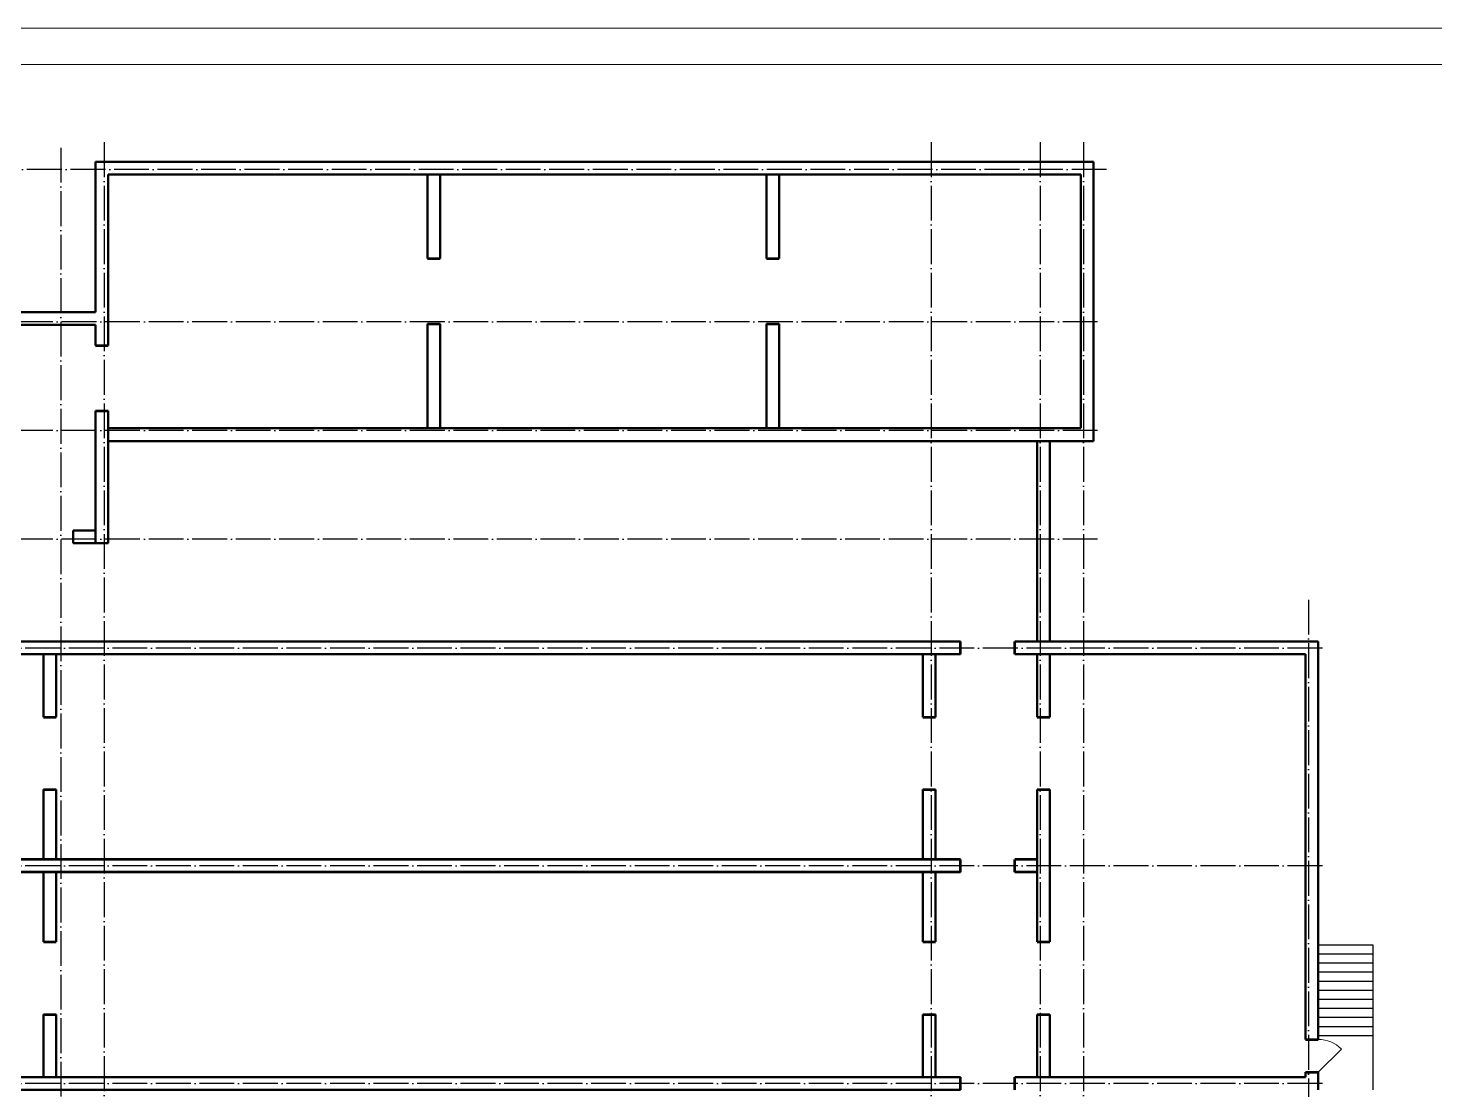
# Model space of a CAD drawing. Header units: millimetres. Extents: x 1982 to 10001982, y -1005230 to 4320529.
# Drawn here: x 2131764 to 2170548, y 1290882 to 1320156 of the extents above; entities that cross this region are included whole.
import ezdxf

# ---------------------------------------------------------------- set-up
doc = ezdxf.new("R2010")
doc.units = ezdxf.units.MM
doc.linetypes.add('ACAD_ISO04W100', pattern=[30, 24, -3, 0, -3])
for name, color, linetype, lineweight in [('Level 63', 7, 'Continuous', 0), ('Двери', 250, 'Continuous', 5), ('Стены', 7, 'Continuous', 50)]:
    doc.layers.add(name, color=color, linetype=linetype, lineweight=lineweight)
doc.layers.add('Оси', color=30, linetype='Continuous')

msp = doc.modelspace()

# ---------------------------------------------------------------- linework, layer by layer
at = {"lineweight": 53}
for p, q in [((2142773.993, 1313802.493), (2143123.993, 1313802.493)), ((2152123.993, 1313802.493), (2152473.993, 1313802.493)), ((2142773.993, 1312002.493), (2143123.993, 1312002.493)), ((2152123.993, 1312002.493), (2152473.993, 1312002.493)), ((2133623.993, 1311402.493), (2133973.993, 1311402.493)), ((2133623.993, 1309602.493), (2133973.993, 1309602.493)), ((2157468.547, 1302892.493), (2157468.547, 1303242.493)), ((2158968.547, 1302892.493), (2158968.547, 1303242.493)), ((2132183.993, 1301162.493), (2132533.993, 1301162.493)), ((2156433.993, 1301162.493), (2156783.993, 1301162.493)), ((2159583.993, 1301162.493), (2159933.993, 1301162.493)), ((2132183.993, 1299162.493), (2132533.993, 1299162.493)), ((2156433.993, 1299162.493), (2156783.993, 1299162.493)), ((2159583.993, 1299162.493), (2159933.993, 1299162.493)), ((2157468.547, 1297237.493), (2092308.547, 1297237.493)), ((2157468.547, 1296887.493), (2157468.547, 1297237.493)), ((2159583.993, 1297237.493), (2158968.547, 1297237.493)), ((2158968.547, 1296887.493), (2158968.547, 1297237.493)), ((2157468.547, 1296887.493), (2092308.547, 1296887.493)), ((2159583.993, 1296887.493), (2158968.547, 1296887.493)), ((2132183.993, 1294962.493), (2132533.993, 1294962.493)), ((2156433.993, 1294962.493), (2156783.993, 1294962.493)), ((2159583.993, 1294962.493), (2159933.993, 1294962.493)), ((2132183.993, 1292962.493), (2132533.993, 1292962.493)), ((2156433.993, 1292962.493), (2156783.993, 1292962.493)), ((2159583.993, 1292962.493), (2159933.993, 1292962.493)), ((2166983.993, 1292272.493), (2167333.993, 1292272.493)), ((2157468.547, 1290882.493), (2157468.547, 1291232.493)), ((2158968.547, 1290882.493), (2158968.547, 1291232.493)), ((2166983.993, 1291372.493), (2167333.993, 1291372.493))]:
    msp.add_line(p, q, dxfattribs=at)
for p, q in [((2167333.993, 1294882.493), (2168833.993, 1294882.493)), ((2167333.993, 1294632.493), (2168833.993, 1294632.493)), ((2168833.993, 1294882.493), (2168833.993, 1290882.493)), ((2167333.993, 1294382.493), (2168833.993, 1294382.493)), ((2167333.993, 1294132.493), (2168833.993, 1294132.493)), ((2167333.993, 1293882.493), (2168833.993, 1293882.493)), ((2167333.993, 1293632.493), (2168833.993, 1293632.493)), ((2167333.993, 1293382.493), (2168833.993, 1293382.493)), ((2167333.993, 1293132.493), (2168833.993, 1293132.493)), ((2167333.993, 1292882.493), (2168833.993, 1292882.493)), ((2167333.993, 1292632.493), (2168833.993, 1292632.493)), ((2167333.993, 1292382.493), (2168833.993, 1292382.493))]:
    msp.add_line(p, q)
at = {"layer": 'Level 63', "color": 7, "linetype": 'Continuous', "lineweight": 13}
msp.add_lwpolyline([(2069109.386, 1320156.222), (2195259.386, 1320156.222), (2195259.386, 1260756.222), (2069109.386, 1260756.222)], close=True, dxfattribs=at)
msp.add_3dface([(2073109.386, 1261756.222), (2194259.386, 1261756.222), (2194259.386, 1319156.222), (2073109.386, 1319156.222)], dxfattribs=at)
at = {"layer": 'Двери'}
msp.add_line((2167333.993, 1291372.493), (2167970.389, 1292008.889), dxfattribs=at)
msp.add_arc((2167333.993, 1291372.493), 900, 45, 90, dxfattribs=at)
at = {"layer": 'Оси', "linetype": 'ACAD_ISO04W100', "ltscale": 40}
for p, q in [((2132663.993, 1316859.787), (2132663.993, 1274824.879)), ((2133863.993, 1317009.367), (2133863.993, 1274824.879)), ((2156663.993, 1317009.367), (2156663.993, 1274824.879)), ((2159663.993, 1317009.367), (2159663.993, 1274824.879)), ((2160863.993, 1317009.367), (2160863.993, 1274824.879)), ((2161494.694, 1316262.493), (2076514.296, 1316262.493)), ((2161249.893, 1312062.493), (2076514.296, 1312062.493)), ((2161249.893, 1309062.493), (2076514.296, 1309062.493)), ((2161249.893, 1306062.493), (2076514.296, 1306062.493)), ((2167063.993, 1304396.868), (2167063.993, 1274824.879)), ((2167448.871, 1303062.493), (2076514.296, 1303062.493)), ((2167448.871, 1297062.493), (2076514.296, 1297062.493)), ((2167448.871, 1291062.493), (2076514.296, 1291062.493))]:
    msp.add_line(p, q, dxfattribs=at)
at = {"layer": 'Стены'}
for p, q in [((2133623.993, 1316472.493), (2133623.993, 1312322.493)), ((2161133.993, 1316472.493), (2133623.993, 1316472.493)), ((2161133.993, 1316472.493), (2161133.993, 1308772.493)), ((2133973.993, 1316122.493), (2133973.993, 1311402.493)), ((2160783.993, 1316122.493), (2133973.993, 1316122.493)), ((2142773.993, 1316122.493), (2142773.993, 1313802.493)), ((2143123.993, 1316122.493), (2143123.993, 1313802.493)), ((2152123.993, 1316122.493), (2152123.993, 1313802.493)), ((2152473.993, 1316122.493), (2152473.993, 1313802.493)), ((2160783.993, 1316122.493), (2160783.993, 1309122.493)), ((2133623.993, 1312322.493), (2116173.993, 1312322.493)), ((2133623.993, 1311972.493), (2116173.993, 1311972.493)), ((2133623.993, 1311972.493), (2133623.993, 1311402.493)), ((2142773.993, 1312002.493), (2142773.993, 1309122.493)), ((2143123.993, 1312002.493), (2143123.993, 1309122.493)), ((2152123.993, 1312002.493), (2152123.993, 1309122.493)), ((2152473.993, 1312002.493), (2152473.993, 1309122.493)), ((2133623.993, 1309602.493), (2133623.993, 1305952.493)), ((2133973.993, 1309602.493), (2133973.993, 1305952.493)), ((2160783.993, 1309122.493), (2133973.993, 1309122.493)), ((2161133.993, 1308772.493), (2133973.993, 1308772.493)), ((2159583.993, 1303242.493), (2159583.993, 1308772.493)), ((2159933.993, 1303242.493), (2159933.993, 1308772.493)), ((2133623.993, 1306302.493), (2133003.993, 1306302.493)), ((2133003.993, 1306302.493), (2133003.993, 1305952.493)), ((2133973.993, 1305952.493), (2133003.993, 1305952.493)), ((2092308.547, 1303242.493), (2157468.547, 1303242.493)), ((2158968.547, 1303242.493), (2167333.993, 1303242.493)), ((2167333.993, 1292272.493), (2167333.993, 1303242.493)), ((2092308.547, 1302892.493), (2157468.547, 1302892.493)), ((2132183.993, 1301162.493), (2132183.993, 1302892.493)), ((2132533.993, 1301162.493), (2132533.993, 1302892.493)), ((2156433.993, 1301162.493), (2156433.993, 1302892.493)), ((2156783.993, 1301162.493), (2156783.993, 1302892.493)), ((2158968.547, 1302892.493), (2166983.993, 1302892.493)), ((2159583.993, 1301162.493), (2159583.993, 1302892.493)), ((2159933.993, 1301162.493), (2159933.993, 1302892.493)), ((2166983.993, 1292272.493), (2166983.993, 1302892.493)), ((2132183.993, 1297237.493), (2132183.993, 1299162.493)), ((2132533.993, 1297237.493), (2132533.993, 1299162.493)), ((2156433.993, 1297237.493), (2156433.993, 1299162.493)), ((2156783.993, 1297237.493), (2156783.993, 1299162.493)), ((2159583.993, 1294962.493), (2159583.993, 1299162.493)), ((2159933.993, 1294962.493), (2159933.993, 1299162.493)), ((2132183.993, 1294962.493), (2132183.993, 1296887.493)), ((2132533.993, 1294962.493), (2132533.993, 1296887.493)), ((2156433.993, 1294962.493), (2156433.993, 1296887.493)), ((2156783.993, 1294962.493), (2156783.993, 1296887.493)), ((2132183.993, 1291232.493), (2132183.993, 1292962.493)), ((2132533.993, 1291232.493), (2132533.993, 1292962.493)), ((2156433.993, 1291232.493), (2156433.993, 1292962.493)), ((2156783.993, 1291232.493), (2156783.993, 1292962.493)), ((2159583.993, 1291232.493), (2159583.993, 1292962.493)), ((2159933.993, 1291232.493), (2159933.993, 1292962.493)), ((2092308.547, 1291232.493), (2157468.547, 1291232.493)), ((2158968.547, 1291232.493), (2166983.993, 1291232.493)), ((2166983.993, 1291232.493), (2166983.993, 1291372.493)), ((2167333.993, 1290882.493), (2167333.993, 1291372.493)), ((2092308.547, 1290882.493), (2157468.547, 1290882.493))]:
    msp.add_line(p, q, dxfattribs=at)

doc.saveas('drawing.dxf')
